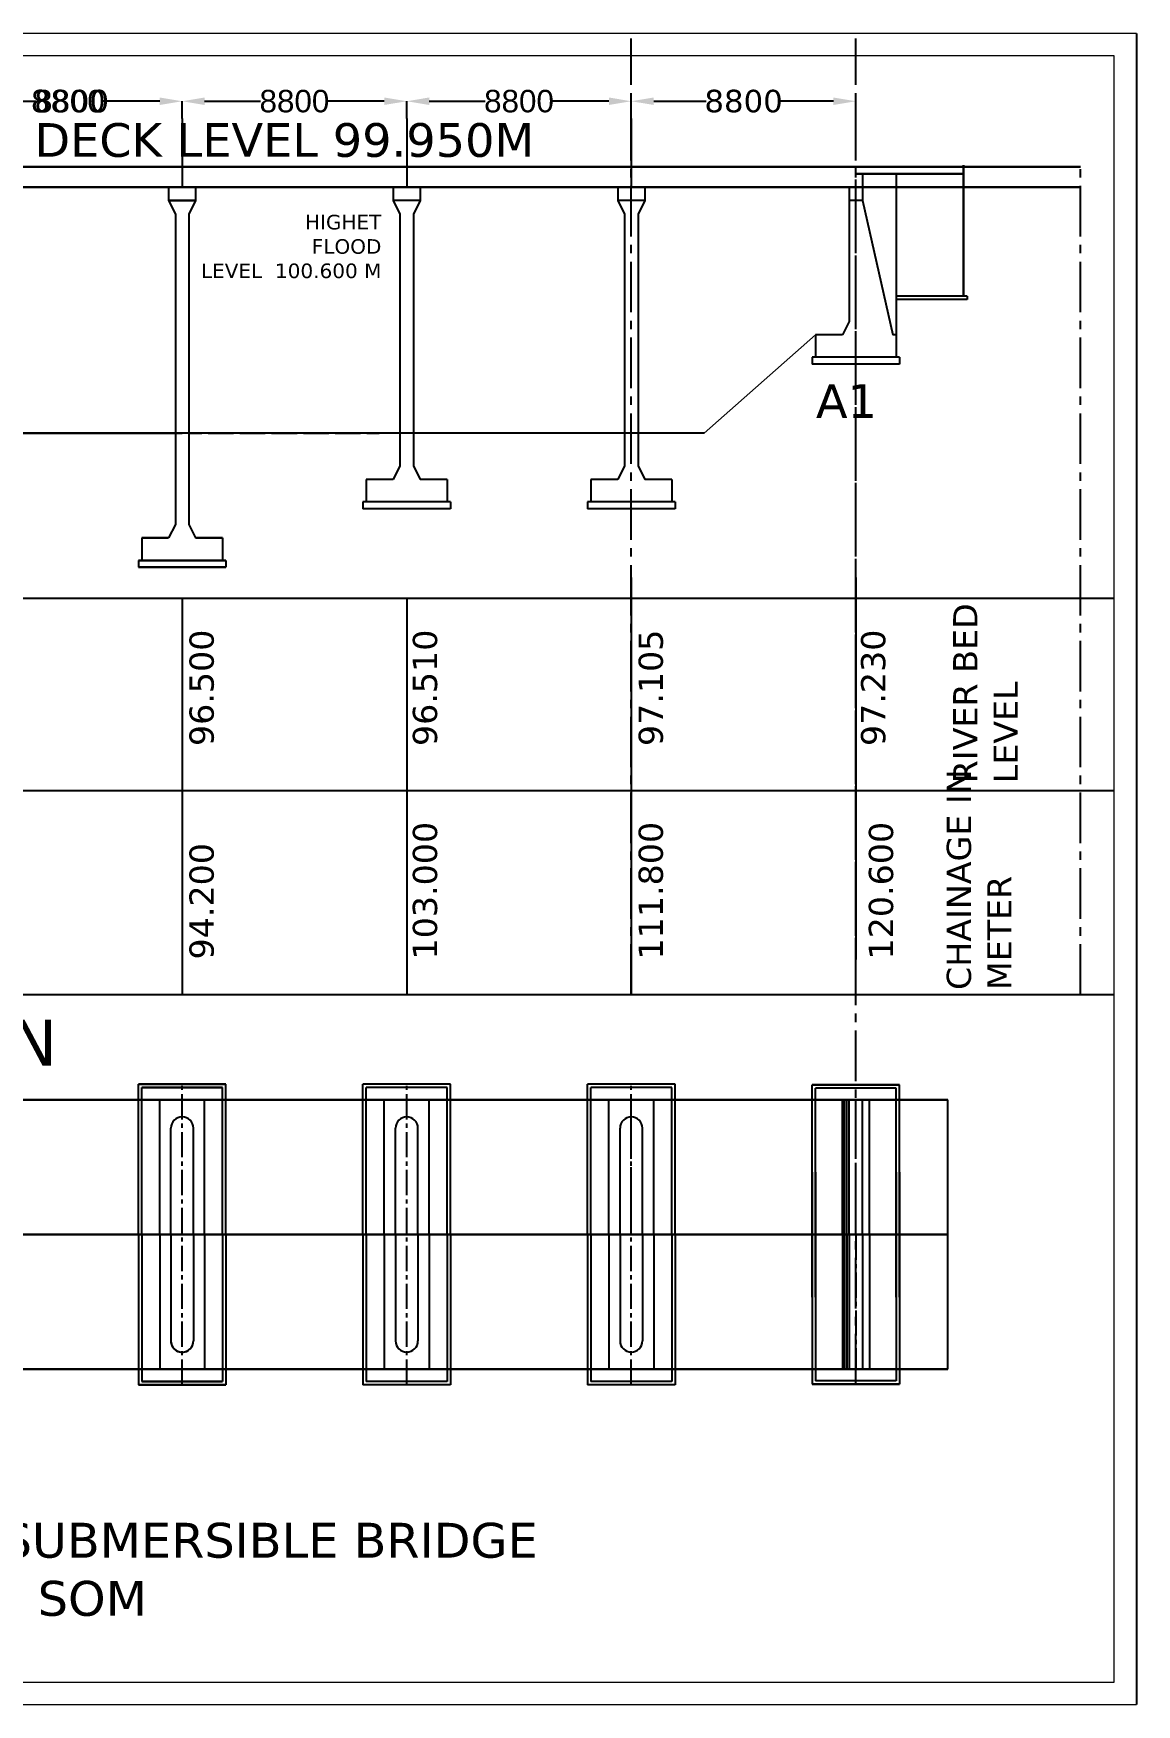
# Model space of a CAD drawing. Header units: metres. Extents: x 3053 to 140577, y 1019 to 87287.
# Drawn here: x 91455 to 140577, y 12903 to 87287 of the extents above; entities that cross this region are included whole.
import ezdxf

# ---------------------------------------------------------------- set-up
doc = ezdxf.new("R2010")
doc.units = ezdxf.units.M
doc.header["$MEASUREMENT"] = 0
doc.header["$PDMODE"] = 34
doc.linetypes.add('ACAD_ISO02W100', pattern=[15, 12, -3])
doc.linetypes.add('CENTER2', pattern=[1.125, 0.75, -0.125, 0.125, -0.125])
for name, color, linetype in [('centreline', 6, 'CENTER2'), ('PILLER', 10, 'Continuous'), ('PLAN', 10, 'Continuous')]:
    doc.layers.add(name, color=color, linetype=linetype)
doc.layers.add('EXISTING B WALL', color=5, linetype='Continuous', lineweight=30)
doc.layers.add('S TEXT', color=7, linetype='Continuous', lineweight=20)
doc.styles.get("Standard").update_dxf_attribs({"font": 'verdana.ttf'})
doc.dimstyles.new('ISO-25', dxfattribs={"dimtxt": 1000, "dimasz": 1000, "dimexe": 1.25, "dimexo": 0.625, "dimtad": 0, "dimtxsty": 'Standard', "dimcen": 75, "dimadec": 0, "dimazin": 0, "dimtfac": 1, "dimtmove": 0, "dimatfit": 2, "dimfxl": 0, "dimarcsym": 0})

# ---------------------------------------------------------------- blocks, each defined once
blk = doc.blocks.new('*D19')
at = {"color": 0, "lineweight": -2}
for p, q in [((98077, 83494), (98077, 84270)), ((99077, 84268), (101568, 84268)), ((107077, 84268), (104586, 84268)), ((108077, 83494), (108077, 84270))]:
    blk.add_line(p, q, dxfattribs=at)
at = {"color": 0}
for points in [[(99077, 84435), (99077, 84102), (98077, 84268)], [(107077, 84435), (107077, 84102), (108077, 84268)]]:
    blk.add_solid(points, dxfattribs=at)
at = {"layer": 'Defpoints', "color": 0}
for p in [(98077, 84268), (98077, 83493), (108077, 83493)]:
    blk.add_point(p, dxfattribs=at)
at = {"color": 0, "insert": (103077, 84268), "char_height": 1000, "attachment_point": 5}
blk.add_mtext('{\\fArial|b0|i0|c0|p34;8800}', dxfattribs=at)
blk = doc.blocks.new('*D20')
at = {"color": 0, "lineweight": -2}
for p, q in [((108077, 83494), (108077, 84270)), ((109077, 84268), (111568, 84268)), ((117077, 84268), (114586, 84268)), ((118077, 83494), (118077, 84270))]:
    blk.add_line(p, q, dxfattribs=at)
at = {"color": 0}
for points in [[(109077, 84435), (109077, 84102), (108077, 84268)], [(117077, 84435), (117077, 84102), (118077, 84268)]]:
    blk.add_solid(points, dxfattribs=at)
at = {"layer": 'Defpoints', "color": 0}
for p in [(108077, 84268), (108077, 83493), (118077, 83493)]:
    blk.add_point(p, dxfattribs=at)
at = {"color": 0, "insert": (113077, 84268), "char_height": 1000, "attachment_point": 5}
blk.add_mtext('{\\fArial|b0|i0|c0|p34;8800}', dxfattribs=at)
blk = doc.blocks.new('*D21')
at = {"color": 0, "lineweight": -2}
for p, q in [((118077, 83494), (118077, 84270)), ((119077, 84268), (121414, 84268)), ((127077, 84268), (124740, 84268)), ((128077, 83494), (128077, 84270))]:
    blk.add_line(p, q, dxfattribs=at)
at = {"color": 0}
for points in [[(119077, 84435), (119077, 84102), (118077, 84268)], [(127077, 84435), (127077, 84102), (128077, 84268)]]:
    blk.add_solid(points, dxfattribs=at)
at = {"layer": 'Defpoints', "color": 0}
for p in [(118077, 84268), (118077, 83493), (128077, 83493)]:
    blk.add_point(p, dxfattribs=at)
at = {"color": 0, "insert": (123077, 84268), "char_height": 1000, "attachment_point": 5}
blk.add_mtext('8800', dxfattribs=at)
blk = doc.blocks.new('*D22')
at = {"color": 0, "lineweight": -2}
for p, q in [((88077, 83494), (88077, 84270)), ((89077, 84268), (91568, 84268)), ((97077, 84268), (94586, 84268)), ((98077, 83494), (98077, 84270))]:
    blk.add_line(p, q, dxfattribs=at)
at = {"color": 0}
for points in [[(89077, 84435), (89077, 84102), (88077, 84268)], [(97077, 84435), (97077, 84102), (98077, 84268)]]:
    blk.add_solid(points, dxfattribs=at)
at = {"layer": 'Defpoints', "color": 0}
for p in [(98077, 84268), (88077, 83493), (98077, 83493)]:
    blk.add_point(p, dxfattribs=at)
at = {"color": 0, "insert": (93077, 84268), "char_height": 1000, "attachment_point": 5}
blk.add_mtext('{\\fArial|b0|i0|c0|p34;8800}', dxfattribs=at)
blk = doc.blocks.new('*D23')
at = {"color": 0, "lineweight": -2}
for p, q in [((88077, 83494), (88077, 84270)), ((89077, 84268), (91584, 84268)), ((97077, 84268), (94569, 84268)), ((98077, 83494), (98077, 84270))]:
    blk.add_line(p, q, dxfattribs=at)
at = {"color": 0}
for points in [[(89077, 84435), (89077, 84102), (88077, 84268)], [(97077, 84435), (97077, 84102), (98077, 84268)]]:
    blk.add_solid(points, dxfattribs=at)
at = {"layer": 'Defpoints', "color": 0}
for p in [(98077, 84268), (88077, 83493), (98077, 83493)]:
    blk.add_point(p, dxfattribs=at)
at = {"color": 0, "insert": (93077, 84268), "char_height": 1000, "attachment_point": 5}
blk.add_mtext('{\\fArial|b0|i0|c0|p34;8800}', dxfattribs=at)
blk = doc.blocks.new('*D26')
at = {"color": 0, "lineweight": -2}
for p, q in [((88077, 83494), (88077, 84270)), ((89077, 84268), (91584, 84268)), ((97077, 84268), (94569, 84268)), ((98077, 83494), (98077, 84270))]:
    blk.add_line(p, q, dxfattribs=at)
at = {"color": 0}
for points in [[(89077, 84435), (89077, 84102), (88077, 84268)], [(97077, 84435), (97077, 84102), (98077, 84268)]]:
    blk.add_solid(points, dxfattribs=at)
at = {"layer": 'Defpoints', "color": 0}
for p in [(88077, 84268), (88077, 83493), (98077, 83493)]:
    blk.add_point(p, dxfattribs=at)
at = {"color": 0, "insert": (93077, 84268), "char_height": 1000, "attachment_point": 5}
blk.add_mtext('{\\fArial|b0|i0|c0|p34;8800}', dxfattribs=at)
blk = doc.blocks.new('*D27')
at = {"color": 0, "lineweight": -2}
for p, q in [((88077, 83494), (88077, 84270)), ((89077, 84268), (91414, 84268)), ((97077, 84268), (94740, 84268)), ((98077, 83494), (98077, 84270))]:
    blk.add_line(p, q, dxfattribs=at)
at = {"color": 0}
for points in [[(89077, 84435), (89077, 84102), (88077, 84268)], [(97077, 84435), (97077, 84102), (98077, 84268)]]:
    blk.add_solid(points, dxfattribs=at)
at = {"layer": 'Defpoints', "color": 0}
for p in [(88077, 84268), (88077, 83493), (98077, 83493)]:
    blk.add_point(p, dxfattribs=at)
at = {"color": 0, "insert": (93077, 84268), "char_height": 1000, "attachment_point": 5}
blk.add_mtext('8800', dxfattribs=at)

msp = doc.modelspace()

# ---------------------------------------------------------------- linework, layer by layer
at = {"color": 7}
for p, q in [((140576.714, 87286.922), (140576.714, 12902.998)), ((98076.714, 83493.303), (98076.714, 80443.303)), ((98076.714, 83493.303), (98076.714, 80443.303)), ((98076.714, 83493.303), (98076.714, 80443.303)), ((98076.714, 83493.303), (98076.714, 80443.303)), ((108076.714, 83493.303), (108076.714, 80443.303)), ((118076.714, 83493.303), (118076.714, 80443.303)), ((129876.714, 81043.303), (129876.714, 72871.625)), ((133026.714, 75593.303), (129876.714, 75593.303)), ((133026.714, 75443.303), (129876.714, 75443.303)), ((133026.714, 75593.303), (133026.714, 75443.303)), ((129876.714, 73871.625), (129726.714, 73871.625)), ((126126.714, 72871.625), (126126.714, 72571.625)), ((130026.714, 72871.625), (126126.714, 72871.625)), ((130026.714, 72571.625), (126126.714, 72571.625)), ((130026.714, 72871.625), (130026.714, 72571.625)), ((84827.222, 69493.303), (98076.714, 69493.303)), ((84827.222, 69493.303), (98076.714, 69493.303)), ((84827.222, 69493.303), (98076.714, 69493.303)), ((84827.222, 69493.303), (98076.714, 69493.303)), ((84827.222, 69493.303), (98076.714, 69493.303)), ((101326.206, 69493.303), (88076.714, 69493.303)), ((111326.206, 69493.303), (98076.714, 69493.303)), ((111326.206, 69493.303), (98076.714, 69493.303)), ((111326.206, 69493.303), (98076.714, 69493.303)), ((111326.206, 69493.303), (98076.714, 69493.303)), ((121326.206, 69493.303), (108076.714, 69493.303)), ((106126.714, 66433.303), (106126.714, 66133.303)), ((110026.714, 66433.303), (106126.714, 66433.303)), ((110026.714, 66433.303), (110026.714, 66133.303)), ((120026.714, 66433.303), (116126.714, 66433.303)), ((116126.714, 66433.303), (116126.714, 66133.303)), ((120026.714, 66433.303), (120026.714, 66133.303)), ((110026.714, 66133.303), (106126.714, 66133.303)), ((120026.714, 66133.303), (116126.714, 66133.303)), ((96126.714, 63833.303), (96126.714, 63533.303)), ((96126.714, 63833.303), (100026.714, 63833.303)), ((100026.714, 63833.303), (96126.714, 63833.303)), ((96126.714, 63833.303), (96126.714, 63533.303)), ((96126.714, 63833.303), (96126.714, 63533.303)), ((100026.714, 63833.303), (96126.714, 63833.303)), ((96126.714, 63833.303), (100026.714, 63833.303)), ((96126.714, 63833.303), (96126.714, 63533.303)), ((96126.714, 63533.303), (100026.714, 63533.303)), ((100026.714, 63533.303), (96126.714, 63533.303)), ((100026.714, 63533.303), (96126.714, 63533.303)), ((96126.714, 63533.303), (100026.714, 63533.303)), ((100026.714, 63833.303), (100026.714, 63533.303)), ((100026.714, 63833.303), (100026.714, 63533.303)), ((100026.714, 63833.303), (100026.714, 63533.303)), ((100026.714, 63833.303), (100026.714, 63533.303)), ((118076.714, 63067.077), (118076.714, 46067.077)), ((128076.714, 63067.077), (128076.714, 46067.077)), ((128076.714, 63067.077), (128076.714, 46067.077)), ((128076.714, 63067.077), (128076.714, 46067.077)), ((139576.714, 62134.077), (8076.714, 62134.077)), ((98076.714, 62134.077), (98076.714, 44500.077)), ((98076.714, 62134.077), (98076.714, 44500.077)), ((108076.714, 62134.077), (108076.714, 44500.077)), ((118076.714, 62134.077), (118076.714, 44500.077)), ((139576.714, 53567.077), (8076.714, 53567.077)), ((139576.714, 44500.077), (8076.714, 44500.077)), ((96126.714, 33825.718), (96126.714, 40513.882)), ((100026.714, 40513.882), (96126.714, 40513.882)), ((96126.714, 33825.718), (96126.714, 40513.882)), ((96126.714, 33825.718), (96126.714, 40513.882)), ((96126.714, 40513.882), (100026.714, 40513.882)), ((96126.714, 33825.718), (96126.714, 40513.882)), ((96126.714, 33825.718), (96126.714, 40513.882)), ((96126.714, 40513.882), (100026.714, 40513.882)), ((96126.714, 33825.718), (96126.714, 40513.882)), ((96126.714, 33825.718), (96126.714, 40513.882)), ((100026.714, 40513.882), (96126.714, 40513.882)), ((96126.714, 33825.718), (96126.714, 40513.882)), ((96276.714, 33825.718), (96276.714, 40363.882)), ((99876.714, 40363.882), (96276.714, 40363.882)), ((96276.714, 33825.718), (96276.714, 40363.882)), ((96276.714, 40363.882), (99876.714, 40363.882)), ((96276.714, 33825.718), (96276.714, 40363.882)), ((96276.714, 40363.882), (99876.714, 40363.882)), ((96276.714, 33825.718), (96276.714, 40363.882)), ((96276.714, 33825.718), (96276.714, 40363.882)), ((99876.714, 40363.882), (96276.714, 40363.882)), ((96276.714, 33825.718), (96276.714, 40363.882)), ((99876.714, 33825.718), (99876.714, 40363.882)), ((99876.714, 33825.718), (99876.714, 40363.882)), ((99876.714, 33825.718), (99876.714, 40363.882)), ((99876.714, 33825.718), (99876.714, 40363.882)), ((99876.714, 33825.718), (99876.714, 40363.882)), ((99876.714, 33825.718), (99876.714, 40363.882)), ((100026.714, 33825.718), (100026.714, 40513.882)), ((100026.714, 33825.718), (100026.714, 40513.882)), ((100026.714, 33825.718), (100026.714, 40513.882)), ((100026.714, 33825.718), (100026.714, 40513.882)), ((100026.714, 33825.718), (100026.714, 40513.882)), ((100026.714, 33825.718), (100026.714, 40513.882)), ((100026.714, 33825.718), (100026.714, 40513.882)), ((100026.714, 33825.718), (100026.714, 40513.882)), ((106126.714, 33825.718), (106126.714, 40513.882)), ((110026.714, 40513.882), (106126.714, 40513.882)), ((106126.714, 33825.718), (106126.714, 40513.882)), ((106276.714, 33825.718), (106276.714, 40363.882)), ((109876.714, 40363.882), (106276.714, 40363.882)), ((106276.714, 33825.718), (106276.714, 40363.882)), ((109876.714, 33825.718), (109876.714, 40363.882)), ((110026.714, 33825.718), (110026.714, 40513.882)), ((110026.714, 33825.718), (110026.714, 40513.882)), ((116126.714, 33825.718), (116126.714, 40513.882)), ((120026.714, 40513.882), (116126.714, 40513.882)), ((116126.714, 33825.718), (116126.714, 40513.882)), ((116276.714, 33825.718), (116276.714, 40363.882)), ((119876.714, 40363.882), (116276.714, 40363.882)), ((116276.714, 33825.718), (116276.714, 40363.882)), ((119876.714, 33825.718), (119876.714, 40363.882)), ((120026.714, 33825.718), (120026.714, 40513.882)), ((120026.714, 33825.718), (120026.714, 40513.882)), ((126126.714, 40494.229), (129876.714, 40494.229)), ((130026.714, 40494.229), (126126.714, 40494.229)), ((126126.714, 31044.229), (126126.714, 40494.229)), ((126126.714, 40494.229), (130026.714, 40494.229)), ((130026.714, 40494.229), (126126.714, 40494.229)), ((126126.714, 31044.229), (126126.714, 40494.229)), ((129876.714, 40344.229), (126276.714, 40344.229)), ((129876.714, 40344.229), (126276.714, 40344.229)), ((126276.714, 31044.229), (126276.714, 40344.229)), ((129876.714, 31044.229), (129876.714, 40344.229)), ((130026.714, 31044.229), (130026.714, 40494.229)), ((130026.714, 31044.229), (130026.714, 40494.229)), ((99076.714, 39825.726), (97076.714, 39825.726)), ((97076.714, 33825.718), (97076.714, 39825.726)), ((97076.714, 39825.726), (99076.714, 39825.726)), ((97076.714, 33825.718), (97076.714, 39825.726)), ((97076.714, 39825.726), (99076.714, 39825.726)), ((97076.714, 33825.718), (97076.714, 39825.726)), ((99076.714, 39825.726), (97076.714, 39825.726)), ((97076.714, 33825.718), (97076.714, 39825.726)), ((99076.714, 33825.718), (99076.714, 39825.726)), ((99076.714, 33825.718), (99076.714, 39825.726)), ((99076.714, 33825.718), (99076.714, 39825.726)), ((99076.714, 33825.718), (99076.714, 39825.726)), ((109076.714, 39825.726), (107076.714, 39825.726)), ((107076.714, 33825.718), (107076.714, 39825.726)), ((109076.714, 33825.718), (109076.714, 39825.726)), ((119076.714, 39825.726), (117076.714, 39825.726)), ((117076.714, 33825.718), (117076.714, 39825.726)), ((119076.714, 33825.718), (119076.714, 39825.726)), ((97076.714, 33825.718), (97076.714, 39146.786)), ((97076.714, 33825.718), (97076.714, 39146.786)), ((99076.714, 33825.718), (99076.714, 39146.786)), ((99076.714, 33825.718), (99076.714, 39146.786)), ((109076.714, 33825.718), (109076.714, 39146.786)), ((119076.714, 33825.718), (119076.714, 39146.786)), ((97576.714, 33825.718), (97576.714, 38563.882)), ((97576.714, 33825.718), (97576.714, 38563.882)), ((98576.714, 33825.718), (98576.714, 38563.882)), ((98576.714, 33825.718), (98576.714, 38563.882)), ((108576.714, 33825.718), (108576.714, 38563.882)), ((118576.714, 33825.718), (118576.714, 38563.882)), ((126126.714, 36607.208), (126126.714, 27157.208)), ((126276.714, 36607.208), (126276.714, 27307.208)), ((129876.714, 36607.208), (129876.714, 27307.208)), ((130026.714, 36607.208), (130026.714, 27157.208)), ((96126.714, 33825.718), (96126.714, 27137.555)), ((96126.714, 33825.718), (96126.714, 27137.555)), ((96126.714, 33825.718), (96126.714, 27137.555)), ((96126.714, 33825.718), (96126.714, 27137.555)), ((96126.714, 33825.718), (96126.714, 27137.555)), ((96126.714, 33825.718), (96126.714, 27137.555)), ((96126.714, 33825.718), (96126.714, 27137.555)), ((96126.714, 33825.718), (96126.714, 27137.555)), ((96276.714, 33825.718), (96276.714, 27287.555)), ((96276.714, 33825.718), (96276.714, 27287.555)), ((96276.714, 33825.718), (96276.714, 27287.555)), ((96276.714, 33825.718), (96276.714, 27287.555)), ((96276.714, 33825.718), (96276.714, 27287.555)), ((96276.714, 33825.718), (96276.714, 27287.555)), ((97076.714, 33825.718), (97076.714, 27825.711)), ((97076.714, 33825.718), (97076.714, 28504.651)), ((97076.714, 33825.718), (97076.714, 27825.711)), ((97076.714, 33825.718), (97076.714, 28504.651)), ((97076.714, 33825.718), (97076.714, 27825.711)), ((97076.714, 33825.718), (97076.714, 27825.711)), ((97576.714, 33825.718), (97576.714, 29087.555)), ((97576.714, 33825.718), (97576.714, 29087.555)), ((98576.714, 33825.718), (98576.714, 29087.555)), ((98576.714, 33825.718), (98576.714, 29087.555)), ((99076.714, 33825.718), (99076.714, 28504.651)), ((99076.714, 33825.718), (99076.714, 27825.711)), ((99076.714, 33825.718), (99076.714, 27825.711)), ((99076.714, 33825.718), (99076.714, 27825.711)), ((99076.714, 33825.718), (99076.714, 28504.651)), ((99076.714, 33825.718), (99076.714, 27825.711)), ((99876.714, 33825.718), (99876.714, 27287.555)), ((99876.714, 33825.718), (99876.714, 27287.555)), ((99876.714, 33825.718), (99876.714, 27287.555)), ((99876.714, 33825.718), (99876.714, 27287.555)), ((99876.714, 33825.718), (99876.714, 27287.555)), ((99876.714, 33825.718), (99876.714, 27287.555)), ((100026.714, 33825.718), (100026.714, 27137.555)), ((100026.714, 33825.718), (100026.714, 27137.555)), ((100026.714, 33825.718), (100026.714, 27137.555)), ((100026.714, 33825.718), (100026.714, 27137.555)), ((100026.714, 33825.718), (100026.714, 27137.555)), ((100026.714, 33825.718), (100026.714, 27137.555)), ((100026.714, 33825.718), (100026.714, 27137.555)), ((100026.714, 33825.718), (100026.714, 27137.555)), ((106126.714, 33825.718), (106126.714, 27137.555)), ((106126.714, 33825.718), (106126.714, 27137.555)), ((106276.714, 33825.718), (106276.714, 27287.555)), ((106276.714, 33825.718), (106276.714, 27287.555)), ((107076.714, 33825.718), (107076.714, 27825.711)), ((108576.714, 33825.718), (108576.714, 29087.555)), ((109076.714, 33825.718), (109076.714, 28504.651)), ((109076.714, 33825.718), (109076.714, 27825.711)), ((109876.714, 33825.718), (109876.714, 27287.555)), ((110026.714, 33825.718), (110026.714, 27137.555)), ((110026.714, 33825.718), (110026.714, 27137.555)), ((116126.714, 33825.718), (116126.714, 27137.555)), ((116126.714, 33825.718), (116126.714, 27137.555)), ((116276.714, 33825.718), (116276.714, 27287.555)), ((116276.714, 33825.718), (116276.714, 27287.555)), ((117076.714, 33825.718), (117076.714, 27825.711)), ((118576.714, 33825.718), (118576.714, 29087.555)), ((119076.714, 33825.718), (119076.714, 28504.651)), ((119076.714, 33825.718), (119076.714, 27825.711)), ((119876.714, 33825.718), (119876.714, 27287.555)), ((120026.714, 33825.718), (120026.714, 27137.555)), ((120026.714, 33825.718), (120026.714, 27137.555)), ((99076.714, 27825.711), (97076.714, 27825.711)), ((97076.714, 27825.711), (99076.714, 27825.711)), ((97076.714, 27825.711), (99076.714, 27825.711)), ((99076.714, 27825.711), (97076.714, 27825.711)), ((109076.714, 27825.711), (107076.714, 27825.711)), ((119076.714, 27825.711), (117076.714, 27825.711)), ((100026.714, 27137.555), (96126.714, 27137.555)), ((96126.714, 27137.555), (100026.714, 27137.555)), ((96126.714, 27137.555), (100026.714, 27137.555)), ((100026.714, 27137.555), (96126.714, 27137.555)), ((99876.714, 27287.555), (96276.714, 27287.555)), ((96276.714, 27287.555), (99876.714, 27287.555)), ((96276.714, 27287.555), (99876.714, 27287.555)), ((99876.714, 27287.555), (96276.714, 27287.555)), ((110026.714, 27137.555), (106126.714, 27137.555)), ((109876.714, 27287.555), (106276.714, 27287.555)), ((120026.714, 27137.555), (116126.714, 27137.555)), ((119876.714, 27287.555), (116276.714, 27287.555)), ((126126.714, 27157.208), (129876.714, 27157.208)), ((130026.714, 27157.208), (126126.714, 27157.208)), ((126126.714, 27157.208), (130026.714, 27157.208)), ((130026.714, 27157.208), (126126.714, 27157.208)), ((129876.714, 27307.208), (126276.714, 27307.208)), ((129876.714, 27307.208), (126276.714, 27307.208))]:
    msp.add_line(p, q, dxfattribs=at)
at = {"color": 7, "linetype": 'ACAD_ISO02W100'}
for p, q in [((97776.714, 69493.303), (89306.852, 69493.303)), ((98376.714, 69493.303), (106846.576, 69493.303))]:
    msp.add_line(p, q, dxfattribs=at)
at = {"color": 7}
for centre, start, end in [((98076.714, 38563.882), 0, 180), ((98076.714, 38563.882), 0.00000029, 180.00000029), ((98076.714, 38563.882), 360, 180), ((98076.714, 38563.882), 359.99999971, 179.99999971), ((108076.714, 38563.882), 0, 180), ((118076.714, 38563.882), 0, 180), ((98076.714, 29087.555), 180, 360), ((98076.714, 29087.555), 180.00000029, 0.00000029), ((98076.714, 29087.555), 180, 0), ((98076.714, 29087.555), 179.99999971, 359.99999971), ((108076.714, 29087.555), 180, 360), ((118076.714, 29087.555), 180, 360)]:
    msp.add_arc(centre, 500, start, end, dxfattribs=at)
at = {"layer": 'centreline', "color": 7, "ltscale": 3000}
for p, q in [((118076.714, 44500.077), (118076.714, 87059.026)), ((128076.714, 44500.077), (128076.714, 87059.025)), ((128076.714, 27157.208), (128076.714, 81343.303)), ((138076.714, 44500.077), (138076.714, 81343.303)), ((118076.714, 33825.718), (118076.714, 39825.718)), ((128076.714, 33825.718), (128076.714, 39825.718))]:
    msp.add_line(p, q, dxfattribs=at)
at = {"layer": 'centreline', "color": 7, "ltscale": 1500}
for p, q in [((98076.714, 27137.555), (98076.714, 40513.84)), ((98076.714, 27137.555), (98076.714, 40513.84)), ((98076.714, 27137.555), (98076.714, 40513.84)), ((98076.714, 27137.555), (98076.714, 40513.84)), ((108076.714, 27137.555), (108076.714, 40513.84)), ((118076.714, 27137.555), (118076.714, 40513.84)), ((128076.714, 33825.718), (128076.714, 39768.625)), ((128076.714, 33825.718), (128076.714, 27882.812))]:
    msp.add_line(p, q, dxfattribs=at)
at = {"layer": 'EXISTING B WALL', "color": 7}
for p, q in [((8076.714, 81343.303), (138076.714, 81343.303)), ((132876.714, 81418.303), (132876.714, 75593.303)), ((78076.714, 80443.303), (124570.301, 80443.303)), ((138076.714, 80443.303), (91583.128, 80443.303)), ((138076.714, 80443.303), (91583.128, 80443.303)), ((132876.714, 81043.303), (128076.714, 81043.303)), ((128122.523, 39825.718), (83976.714, 39825.718)), ((88030.905, 39825.719), (132176.714, 39825.718)), ((88030.905, 39825.718), (132176.714, 39825.718)), ((88030.905, 39825.718), (132176.714, 39825.718)), ((128122.523, 33825.718), (83976.714, 33825.718)), ((88030.905, 33825.719), (132176.714, 33825.718)), ((88030.905, 33825.718), (132176.714, 33825.718)), ((88030.905, 33825.718), (132176.714, 33825.718)), ((13976.714, 27825.719), (132176.714, 27825.718)), ((88030.905, 27825.718), (132176.714, 27825.718))]:
    msp.add_line(p, q, dxfattribs=at)
at = {"layer": 'PILLER', "color": 7}
for p, q in [((97476.714, 80443.303), (97476.714, 79843.303)), ((97476.714, 80443.303), (97476.714, 79843.303)), ((97476.714, 80443.303), (97476.714, 79843.303)), ((97476.714, 80443.303), (97476.714, 79843.303)), ((98676.714, 80443.303), (98676.714, 79843.303)), ((98676.714, 80443.303), (98676.714, 79843.303)), ((98676.714, 80443.303), (98676.714, 79843.303)), ((98676.714, 80443.303), (98676.714, 79843.303)), ((107476.714, 80443.303), (107476.714, 79843.303)), ((108676.714, 80443.303), (108676.714, 79843.303)), ((117476.714, 80443.303), (117476.714, 79843.303)), ((118676.714, 80443.303), (118676.714, 79843.303)), ((127776.714, 80443.303), (127776.714, 74471.625)), ((128376.714, 81043.303), (128376.714, 79843.303)), ((97476.714, 79843.303), (98676.714, 79843.303)), ((97476.714, 79843.303), (97776.714, 79243.303)), ((97476.714, 79843.303), (97776.714, 79243.303)), ((98676.714, 79843.303), (97476.714, 79843.303)), ((98676.714, 79843.303), (97476.714, 79843.303)), ((97476.714, 79843.303), (97776.714, 79243.303)), ((97476.714, 79843.303), (97776.714, 79243.303)), ((97476.714, 79843.303), (98676.714, 79843.303)), ((98676.714, 79843.303), (98376.714, 79243.303)), ((98676.714, 79843.303), (98376.714, 79243.303)), ((98676.714, 79843.303), (98376.714, 79243.303)), ((98676.714, 79843.303), (98376.714, 79243.303)), ((108676.714, 79843.303), (107476.714, 79843.303)), ((107476.714, 79843.303), (107776.714, 79243.303)), ((108676.714, 79843.303), (108376.714, 79243.303)), ((117476.714, 79843.303), (117776.714, 79243.303)), ((118676.714, 79843.303), (117476.714, 79843.303)), ((118676.714, 79843.303), (118376.714, 79243.303)), ((128376.714, 79843.303), (127776.714, 79843.303)), ((128376.714, 79843.303), (129726.714, 73871.625)), ((97776.714, 79243.303), (97776.714, 65433.303)), ((97776.714, 79243.303), (97776.714, 65433.303)), ((97776.714, 79243.303), (97776.714, 65433.303)), ((97776.714, 79243.303), (97776.714, 65433.303)), ((98376.714, 79243.303), (98376.714, 65433.303)), ((98376.714, 79243.303), (98376.714, 65433.303)), ((98376.714, 79243.303), (98376.714, 65433.303)), ((98376.714, 79243.303), (98376.714, 65433.303)), ((107776.714, 79243.303), (107776.714, 68033.303)), ((108376.714, 79243.303), (108376.714, 68033.303)), ((117776.714, 79243.303), (117776.714, 68033.303)), ((118376.714, 79243.303), (118376.714, 68033.303)), ((127776.714, 74471.625), (127476.714, 73871.625)), ((127476.714, 73871.625), (126276.714, 73871.625)), ((126276.714, 73871.625), (126276.714, 72871.625)), ((107776.714, 68033.303), (107476.714, 67433.303)), ((108376.714, 68033.303), (108676.714, 67433.303)), ((117776.714, 68033.303), (117476.714, 67433.303)), ((118376.714, 68033.303), (118676.714, 67433.303)), ((107476.714, 67433.303), (106276.714, 67433.303)), ((106276.714, 67433.303), (106276.714, 66433.303)), ((109876.714, 67433.303), (108676.714, 67433.303)), ((109876.714, 67433.303), (109876.714, 66433.303)), ((116276.714, 67433.303), (116276.714, 66433.303)), ((117476.714, 67433.303), (116276.714, 67433.303)), ((119876.714, 67433.303), (118676.714, 67433.303)), ((119876.714, 67433.303), (119876.714, 66433.303)), ((96276.714, 64833.303), (96276.714, 63833.303)), ((96276.714, 64833.303), (97476.714, 64833.303)), ((97476.714, 64833.303), (96276.714, 64833.303)), ((96276.714, 64833.303), (96276.714, 63833.303)), ((96276.714, 64833.303), (96276.714, 63833.303)), ((97476.714, 64833.303), (96276.714, 64833.303)), ((96276.714, 64833.303), (97476.714, 64833.303)), ((96276.714, 64833.303), (96276.714, 63833.303)), ((97776.714, 65433.303), (97476.714, 64833.303)), ((97776.714, 65433.303), (97476.714, 64833.303)), ((97776.714, 65433.303), (97476.714, 64833.303)), ((97776.714, 65433.303), (97476.714, 64833.303)), ((98376.714, 65433.303), (98676.714, 64833.303)), ((98376.714, 65433.303), (98676.714, 64833.303)), ((98376.714, 65433.303), (98676.714, 64833.303)), ((98376.714, 65433.303), (98676.714, 64833.303)), ((98676.714, 64833.303), (99876.714, 64833.303)), ((99876.714, 64833.303), (98676.714, 64833.303)), ((99876.714, 64833.303), (98676.714, 64833.303)), ((98676.714, 64833.303), (99876.714, 64833.303)), ((99876.714, 64833.303), (99876.714, 63833.303)), ((99876.714, 64833.303), (99876.714, 63833.303)), ((99876.714, 64833.303), (99876.714, 63833.303)), ((99876.714, 64833.303), (99876.714, 63833.303))]:
    msp.add_line(p, q, dxfattribs=at)
at = {"layer": 'PLAN', "color": 7}
for p, q in [((127476.714, 33825.718), (127476.714, 39825.718)), ((127576.714, 33825.718), (127576.714, 39825.718)), ((127676.714, 33825.718), (127676.714, 39825.718)), ((127776.714, 33825.718), (127776.714, 39825.718)), ((128376.714, 33825.718), (128376.714, 39825.718)), ((128676.714, 33825.718), (128676.714, 39825.718)), ((132176.714, 27825.718), (132176.714, 39825.718)), ((97576.714, 33825.718), (97576.714, 38563.882)), ((97576.714, 33825.718), (97576.714, 38563.882)), ((97576.714, 33825.718), (97576.714, 38563.882)), ((97576.714, 33825.718), (97576.714, 38563.882)), ((98576.714, 33825.718), (98576.714, 38563.882)), ((98576.714, 33825.718), (98576.714, 38563.882)), ((98576.714, 33825.718), (98576.714, 38563.882)), ((98576.714, 33825.718), (98576.714, 38563.882)), ((107576.714, 33825.718), (107576.714, 38563.882)), ((108576.714, 33825.718), (108576.714, 38563.882)), ((117576.714, 33825.718), (117576.714, 38563.882)), ((118576.714, 33825.718), (118576.714, 38563.882)), ((97576.714, 33825.718), (97576.714, 29087.555)), ((97576.714, 33825.718), (97576.714, 29087.555)), ((97576.714, 33825.718), (97576.714, 29087.555)), ((97576.714, 33825.718), (97576.714, 29087.555)), ((98576.714, 33825.718), (98576.714, 29087.555)), ((98576.714, 33825.718), (98576.714, 29087.555)), ((98576.714, 33825.718), (98576.714, 29087.555)), ((98576.714, 33825.718), (98576.714, 29087.555)), ((107576.714, 33825.718), (107576.714, 29087.555)), ((108576.714, 33825.718), (108576.714, 29087.555)), ((117576.714, 33825.718), (117576.714, 29087.555)), ((118576.714, 33825.718), (118576.714, 29087.555)), ((127476.714, 33825.718), (127476.714, 27825.718)), ((127576.714, 33825.718), (127576.714, 27825.718)), ((127676.714, 33825.718), (127676.714, 27825.718)), ((127776.714, 33825.718), (127776.714, 27825.718)), ((128376.714, 33825.718), (128376.714, 27825.718)), ((128676.714, 33825.718), (128676.714, 27825.718))]:
    msp.add_line(p, q, dxfattribs=at)
for centre, start, end in [((98076.714, 38563.882), 0, 180), ((98076.714, 38563.882), 0.00000029, 180.00000029), ((98076.714, 38563.882), 360, 180), ((98076.714, 38563.882), 359.99999971, 179.99999971), ((108076.714, 38563.882), 0, 180), ((118076.714, 38563.882), 0, 180), ((98076.714, 29087.555), 180, 360), ((98076.714, 29087.555), 180.00000029, 0.00000029), ((98076.714, 29087.555), 180, 0), ((98076.714, 29087.555), 179.99999971, 359.99999971), ((108076.714, 29087.555), 180, 360), ((118076.714, 29087.555), 180, 360)]:
    msp.add_arc(centre, 500, start, end, dxfattribs=at)
at = {"layer": 'S TEXT', "color": 7}
for p, q in [((140576.714, 87286.922), (5576.714, 87286.922)), ((139576.714, 86286.922), (6576.714, 86286.922)), ((139576.714, 13902.998), (139576.714, 86286.922)), ((6576.714, 13902.998), (139576.714, 13902.998)), ((5576.714, 12902.998), (140576.714, 12902.998))]:
    msp.add_line(p, q, dxfattribs=at)
at = {"layer": 'S TEXT'}
msp.add_line((126276.714, 73871.625), (121326.206, 69493.303), dxfattribs=at)

# ---------------------------------------------------------------- texts
at = {"color": 7}
for s, p in [('96.500', (99483.334, 55567.077)), ('96.510', (109428.897, 55567.077)), ('97.105', (119483.334, 55567.077)), ('97.230', (129386.82, 55567.077)), ('103.000', (109428.897, 46067.077)), ('111.800', (119483.334, 46067.077)), ('120.600', (129733.561, 46067.077)), ('94.200', (99482.608, 46067.077))]:
    msp.add_text(s, height=1080, rotation=90, dxfattribs=at).set_placement(p)
for s, insert, char_height, width, attachment_point in [('A1', (129015.658, 71673.481), 1500, 1743.2511, 3), ('                                                              {\\H1.24x;GENERAL ARRANGEMENT DRAWING OF PROPOSED SUBMERSIBLE BRIDGE\\P                                                    ON LARATHI TO LARATHI "B"  ROAD\\H1x; ACROSS RIVER SOM}', (1092.163, 20993.808), 1251, 14566778, 1)]:
    msp.add_mtext(s, dxfattribs=dict(at, insert=insert, char_height=char_height, width=width, attachment_point=attachment_point))
at = {"color": 7, "char_height": 1080, "attachment_point": 7, "rotation": 90}
for s, insert, width in [('RIVER BED LEVEL', (135288.666, 53911.493), 9000), ('CHAINAGE IN METER', (135004.176, 44709.945), 10000)]:
    msp.add_mtext(s, dxfattribs=dict(at, insert=insert, width=width))
at = {"layer": 'S TEXT', "color": 7, "width": 761350.22043}
for s, insert, char_height, attachment_point in [('DECK LEVEL 99.950M', (113758.751, 83294.754), 1500, 3), ('HIGHET\\P FLOOD\\P LEVEL  100.600 M', (106950.234, 79212.984), 650, 3), ('SECTIONAL ELEVATION', (59904.252, 43384.12), 2050.3125, 1)]:
    msp.add_mtext(s, dxfattribs=dict(at, insert=insert, char_height=char_height, attachment_point=attachment_point))

# ---------------------------------------------------------------- dimensions: what is measured, and where the dimension line sits
at = {"color": 7}
for base, p1, p2, angle, text, picture, middle in [((98076.714, 84268.47), (88076.714, 83493.303), (98076.714, 83493.303), 0, '{\\fArial|b0|i0|c0|p34;8800}', '*D22', (93076.714, 84268.47)), ((98076.714, 84268.47), (88076.714, 83493.303), (98076.714, 83493.303), 0, '{\\fArial|b0|i0|c0|p34;8800}', '*D23', (93076.714, 84268.47)), ((88076.714, 84268.47), (98076.714, 83493.303), (88076.714, 83493.303), 180, '{\\fArial|b0|i0|c0|p34;8800}', '*D26', (93076.714, 84268.47)), ((88076.714, 84268.47), (98076.714, 83493.303), (88076.714, 83493.303), 180, '8800', '*D27', (93076.714, 84268.47)), ((98076.714, 84268.47), (108076.714, 83493.303), (98076.714, 83493.303), 180, '{\\fArial|b0|i0|c0|p34;8800}', '*D19', (103076.714, 84268.47)), ((108076.714, 84268.47), (118076.714, 83493.303), (108076.714, 83493.303), 180, '{\\fArial|b0|i0|c0|p34;8800}', '*D20', (113076.714, 84268.47)), ((118076.714, 84268.47), (128076.714, 83493.303), (118076.714, 83493.303), 180, '8800', '*D21', (123076.714, 84268.47))]:
    dim = msp.add_linear_dim(base=base, p1=p1, p2=p2, angle=angle, text=text, dimstyle='ISO-25', dxfattribs=at)
    dim.commit()
    dim.dimension.update_dxf_attribs({"geometry": picture, "text_midpoint": middle})

doc.saveas('drawing.dxf')
